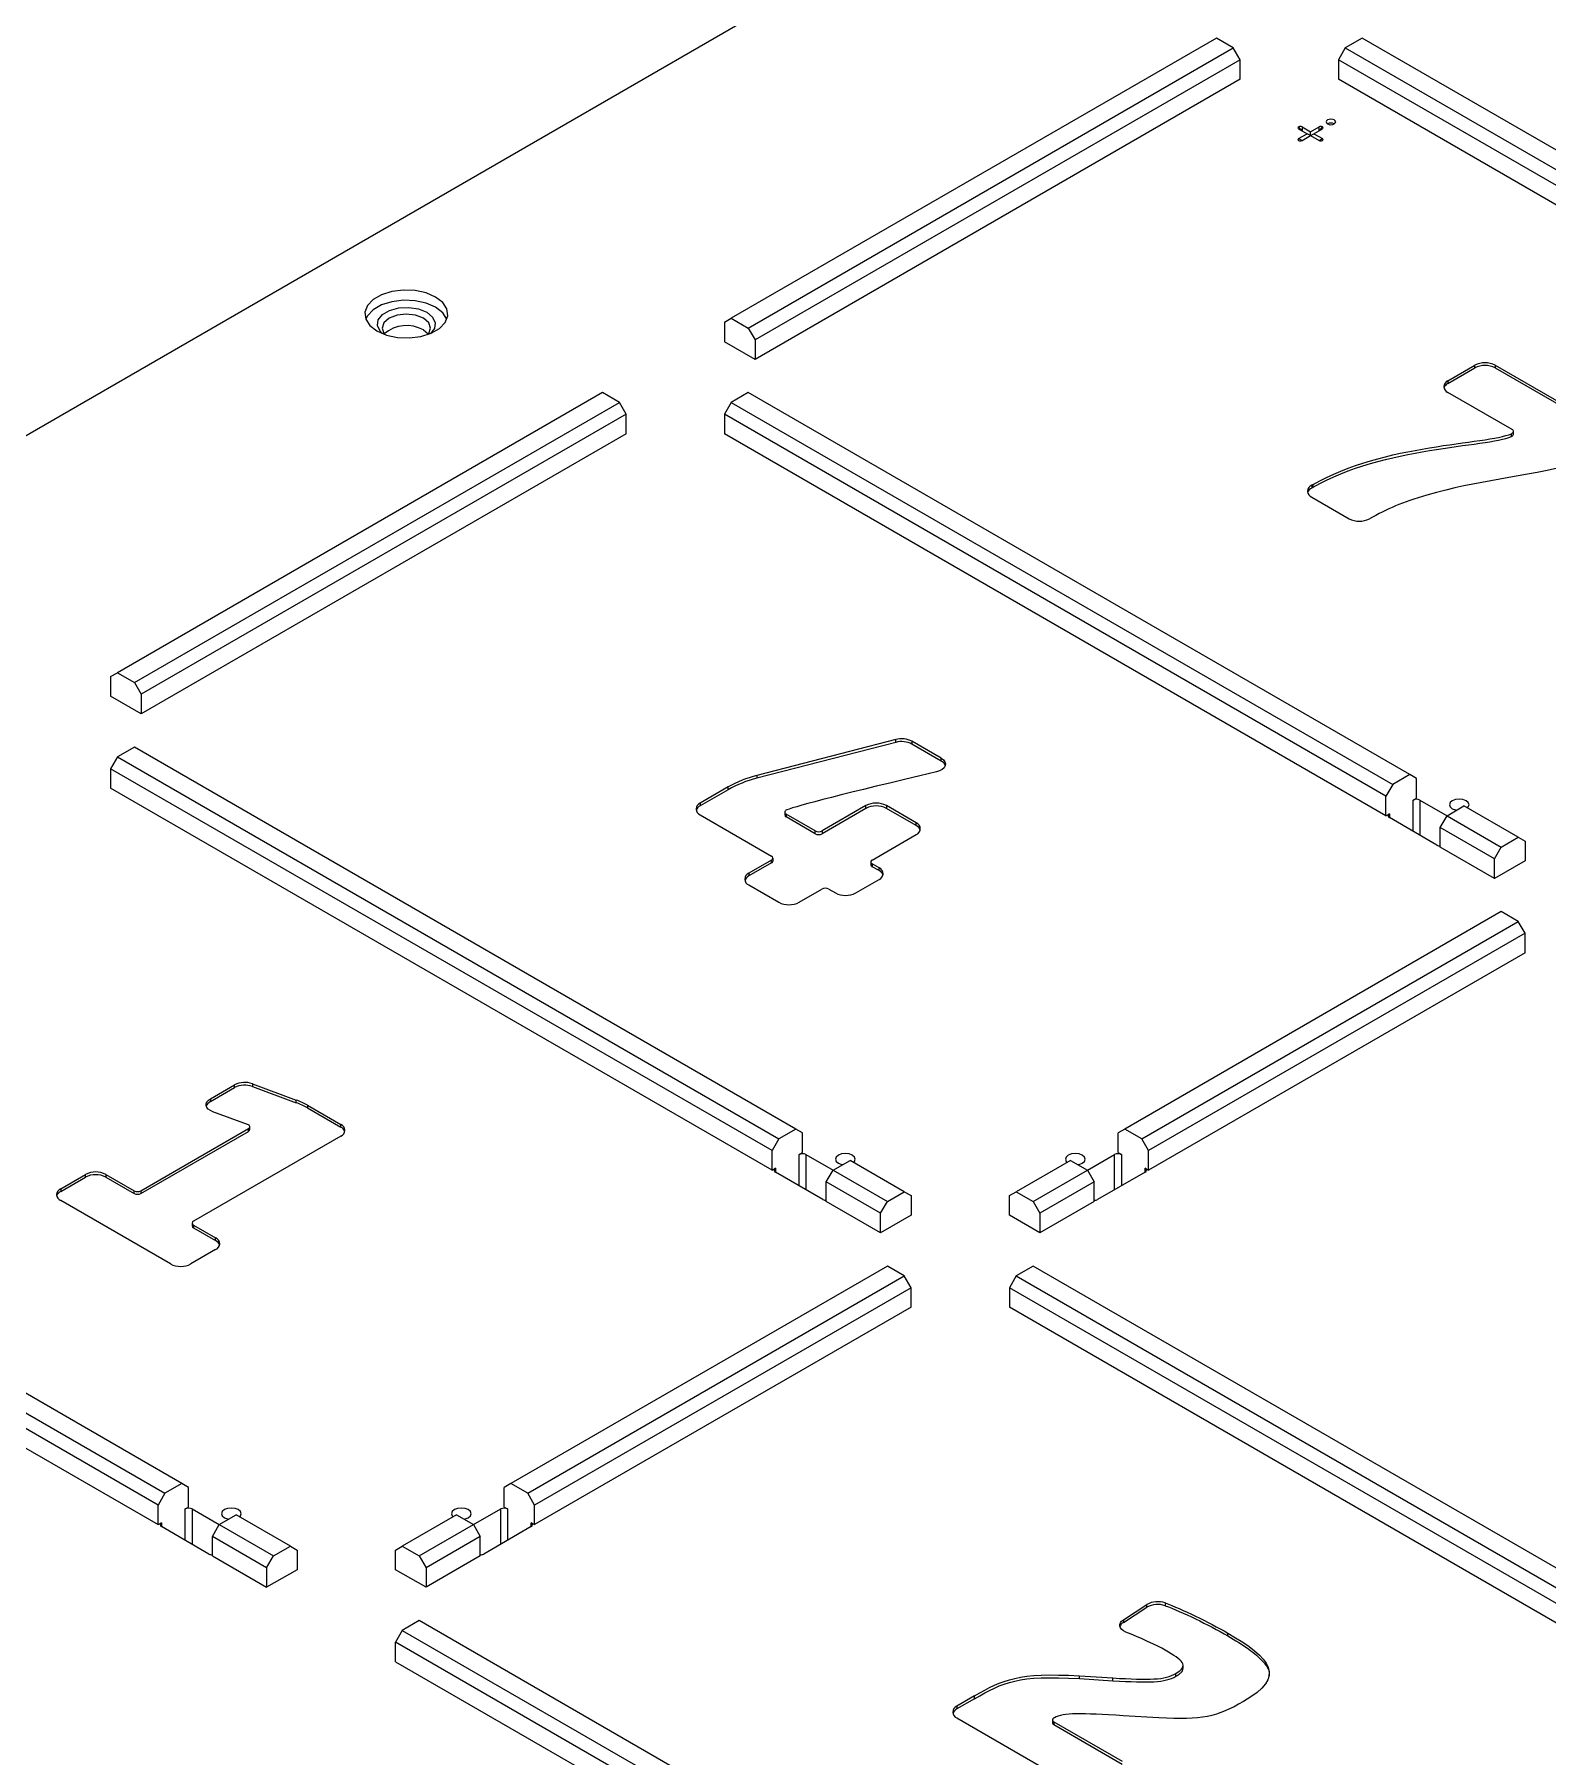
# Model space of a CAD drawing. Header units: millimetres. Extents: x 3 to 429, y 3 to 276.
# Drawn here: x 363.36 to 383.08, y 233.12 to 255.55 of the extents above; entities that cross this region are included whole.
import ezdxf

# ---------------------------------------------------------------- set-up
doc = ezdxf.new("R2010")
doc.units = ezdxf.units.MM

msp = doc.modelspace()

# ---------------------------------------------------------------- linework, layer by layer
at = {"color": 7, "linetype": 'Continuous', "lineweight": 25}
for p, q in [((387.315817, 264.21543), (346.893615, 240.88019)), ((378.764244, 255.502883), (372.444477, 251.854559)), ((372.665448, 251.726995), (378.985215, 255.375319)), ((378.985215, 255.375319), (378.764244, 255.502883)), ((379.073603, 255.222226), (378.985215, 255.375319)), ((380.443623, 255.375319), (380.355234, 255.222226)), ((380.664593, 255.502883), (380.443623, 255.375319)), ((380.443623, 255.375319), (389.061486, 250.400332)), ((389.282457, 250.527896), (380.664593, 255.502883)), ((379.073603, 255.222226), (372.753836, 251.573902)), ((379.073603, 254.967057), (379.073603, 255.222226)), ((388.973098, 250.247239), (380.355234, 255.222226)), ((380.355234, 255.222226), (380.355234, 254.967057)), ((379.073603, 254.967057), (372.753836, 251.318733)), ((388.973098, 249.99207), (380.355234, 254.967057)), ((379.836173, 254.347989), (379.836617, 254.348246)), ((379.836173, 254.347989), (379.836617, 254.347733)), ((379.836173, 254.322733), (379.94688, 254.258823)), ((379.836173, 254.194913), (379.94688, 254.258823)), ((379.836617, 254.347733), (379.836617, 254.348246)), ((379.880367, 254.348246), (379.991074, 254.284335)), ((379.880367, 254.1694), (379.991074, 254.23331)), ((379.991071, 254.233308), (379.94688, 254.258823)), ((379.991074, 254.284335), (380.101782, 254.348246)), ((379.991074, 254.23331), (379.991074, 254.284335)), ((379.991074, 254.23331), (380.101782, 254.1694)), ((379.991078, 254.233308), (380.035268, 254.258823)), ((380.035268, 254.258823), (380.145976, 254.322733)), ((380.035268, 254.258823), (380.145976, 254.194913)), ((380.145532, 254.348246), (380.145976, 254.347989)), ((380.145532, 254.348246), (380.145532, 254.347733)), ((380.145532, 254.347733), (380.145976, 254.347989)), ((379.83617, 254.169658), (379.836619, 254.169398)), ((379.836617, 254.1694), (379.836173, 254.169656)), ((380.145529, 254.169398), (380.145979, 254.169658)), ((380.145976, 254.169656), (380.145532, 254.1694)), ((372.356089, 251.803517), (372.444477, 251.854559)), ((372.356089, 251.803517), (372.356089, 251.548348)), ((372.444477, 251.854559), (372.665448, 251.726995)), ((372.665448, 251.726995), (372.753836, 251.573902)), ((368.432751, 251.702007), (368.495988, 251.649719)), ((372.753836, 251.318733), (372.356089, 251.548348)), ((372.753836, 251.573902), (372.753836, 251.318733)), ((381.781614, 251.040118), (382.131978, 251.242379)), ((381.781614, 251.004394), (382.131978, 251.206655)), ((381.781614, 251.040118), (381.781614, 251.004394)), ((382.131978, 251.206655), (382.131978, 251.242379)), ((382.397143, 251.242379), (383.935188, 250.354484)), ((382.397143, 251.242379), (382.397143, 251.206655)), ((382.397143, 251.206655), (383.935188, 250.31876)), ((370.765098, 250.885074), (364.445332, 247.23675)), ((370.986069, 250.75751), (370.765098, 250.885074)), ((372.665448, 250.885074), (372.444477, 250.75751)), ((381.283312, 245.910087), (372.665448, 250.885074)), ((382.617265, 250.40463), (381.781614, 250.887041)), ((364.666302, 247.109187), (370.986069, 250.75751)), ((371.074458, 250.604417), (364.754691, 246.956094)), ((371.074458, 250.604417), (370.986069, 250.75751)), ((371.074458, 250.349248), (371.074458, 250.604417)), ((372.444477, 250.75751), (372.356089, 250.604417)), ((380.973953, 245.62943), (372.356089, 250.604417)), ((372.356089, 250.604417), (372.356089, 250.349248)), ((372.444477, 250.75751), (381.062341, 245.782524)), ((382.635571, 250.343394), (382.635571, 250.379117)), ((371.074458, 250.349248), (364.754691, 246.700925)), ((380.973953, 245.374261), (372.356089, 250.349248)), ((382.610276, 250.314403), (382.610276, 250.350126)), ((380.023394, 249.687993), (380.006038, 249.677974)), ((380.006038, 249.677974), (380.006038, 249.64225)), ((380.023394, 249.65227), (380.006038, 249.64225)), ((380.006038, 249.524897), (380.495167, 249.242529)), ((380.023394, 249.65227), (380.023394, 249.687993)), ((364.356943, 247.185708), (364.445332, 247.23675)), ((364.445332, 247.23675), (364.666302, 247.109187)), ((364.356943, 247.185708), (364.356943, 246.930539)), ((364.666302, 247.109187), (364.754691, 246.956094)), ((364.754691, 246.700925), (364.356943, 246.930539)), ((364.754691, 246.956094), (364.754691, 246.700925)), ((374.587928, 246.365369), (372.775774, 245.897101)), ((374.587928, 246.329646), (372.775774, 245.861377)), ((374.587928, 246.329646), (374.587928, 246.365369)), ((375.180302, 246.121902), (374.797114, 246.343112)), ((374.797114, 246.343112), (374.797114, 246.307388)), ((364.445332, 246.139702), (364.356943, 245.986609)), ((364.666302, 246.267266), (364.445332, 246.139702)), ((364.445332, 246.139702), (373.063196, 241.164715)), ((373.284166, 241.292279), (364.666302, 246.267266)), ((375.180302, 246.086179), (374.797114, 246.307388)), ((375.180302, 246.086179), (375.180302, 246.121902)), ((372.974807, 241.011622), (364.356943, 245.986609)), ((364.356943, 245.986609), (364.356943, 245.73144)), ((372.775774, 245.897101), (372.775774, 245.861377)), ((381.283312, 245.910087), (381.062341, 245.782524)), ((381.3717, 245.859045), (381.283312, 245.910087)), ((372.974807, 240.756453), (364.356943, 245.73144)), ((372.402586, 245.748719), (372.037644, 245.538042)), ((372.402586, 245.712995), (372.037644, 245.502319)), ((372.402586, 245.712995), (372.402586, 245.748719)), ((381.062341, 245.782524), (380.973953, 245.62943)), ((381.3717, 245.603876), (381.3717, 245.859045)), ((372.037644, 245.538042), (372.037644, 245.502319)), ((374.199104, 245.505688), (373.626187, 245.17495)), ((374.199104, 245.469964), (373.626187, 245.139226)), ((374.199104, 245.469964), (374.199104, 245.505688)), ((374.854098, 245.280645), (374.46427, 245.505688)), ((374.46427, 245.505688), (374.46427, 245.469964)), ((374.854098, 245.244921), (374.46427, 245.469964)), ((380.973953, 245.374261), (380.973953, 245.62943)), ((381.327506, 245.578363), (381.3717, 245.603876)), ((381.415894, 245.578363), (381.769423, 245.374276)), ((381.769448, 245.374319), (381.990419, 245.501883)), ((382.697525, 245.093679), (381.990419, 245.501883)), ((372.037644, 245.384966), (372.96962, 244.846947)), ((373.140007, 245.419534), (373.140007, 245.383811)), ((373.537798, 245.17495), (373.158313, 245.394022)), ((373.158313, 245.394022), (373.158313, 245.358298)), ((373.537798, 245.139226), (373.158313, 245.358298)), ((374.854098, 245.244921), (374.854098, 245.280645)), ((380.973953, 245.374261), (381.018147, 245.399774)), ((381.636865, 244.99157), (381.018147, 245.348749)), ((381.681059, 245.221226), (381.769448, 245.374319)), ((382.388166, 244.813022), (381.681059, 245.221226)), ((381.681059, 244.966057), (381.681059, 245.221226)), ((381.769448, 245.374319), (382.476555, 244.966115)), ((373.537798, 245.139226), (373.537798, 245.17495)), ((373.626187, 245.17495), (373.626187, 245.139226)), ((374.28118, 244.79683), (374.854098, 245.127569)), ((382.476555, 244.966115), (382.697525, 245.093679)), ((382.697525, 245.093679), (382.785914, 245.042637)), ((382.785914, 245.042637), (382.785914, 244.787468)), ((372.96962, 244.795922), (372.672905, 244.624632)), ((372.96962, 244.760198), (372.672905, 244.588908)), ((372.96962, 244.760198), (372.96962, 244.795922)), ((372.987926, 244.785711), (372.987926, 244.821434)), ((374.262874, 244.771317), (374.262874, 244.735594)), ((382.388166, 244.557853), (381.681059, 244.966057)), ((382.388166, 244.813022), (382.476555, 244.966115)), ((382.388166, 244.557853), (382.388166, 244.813022)), ((382.785914, 244.787468), (382.388166, 244.557853)), ((372.672905, 244.624632), (372.672905, 244.588908)), ((374.065747, 244.367243), (374.36876, 244.542169)), ((374.36876, 244.695245), (374.28118, 244.745805)), ((374.28118, 244.745805), (374.28118, 244.710081)), ((374.36876, 244.659522), (374.28118, 244.710081)), ((374.36876, 244.659522), (374.36876, 244.695245)), ((372.672905, 244.471555), (373.062733, 244.246512)), ((373.327898, 244.246512), (373.624613, 244.417802)), ((373.713001, 244.417802), (373.800582, 244.367243)), ((382.476555, 244.124195), (377.571001, 241.292279)), ((382.697525, 243.996631), (382.476555, 244.124195)), ((377.791972, 241.164715), (382.697525, 243.996631)), ((382.785914, 243.843538), (382.697525, 243.996631)), ((382.785914, 243.843538), (377.88036, 241.011622)), ((382.785914, 243.588369), (382.785914, 243.843538)), ((382.785914, 243.588369), (377.88036, 240.756453)), ((365.656338, 241.68563), (365.971689, 241.867678)), ((365.971689, 241.831954), (365.971689, 241.867678)), ((366.205662, 241.882191), (366.776629, 241.6703)), ((366.205662, 241.882191), (366.205662, 241.846467)), ((366.205662, 241.846467), (366.776629, 241.634576)), ((365.285021, 236.674471), (356.667157, 241.649457)), ((365.656338, 241.649907), (365.971689, 241.831954)), ((365.656338, 241.68563), (365.656338, 241.649907)), ((366.776629, 241.634576), (366.776629, 241.6703)), ((356.446186, 241.521894), (365.06405, 236.546907)), ((366.140663, 241.353324), (365.689015, 241.517496)), ((366.922189, 241.602575), (367.355267, 241.352564)), ((366.922189, 241.602575), (366.922189, 241.566851)), ((366.922189, 241.566851), (367.355267, 241.31684)), ((364.975662, 236.393814), (356.357798, 241.368801)), ((364.750303, 240.488353), (366.151555, 241.297279)), ((364.750303, 240.45263), (366.151555, 241.261555)), ((367.355267, 241.199488), (365.436858, 240.092013)), ((366.151555, 241.261555), (366.151555, 241.297279)), ((366.169861, 241.287068), (366.169861, 241.322792)), ((367.355267, 241.31684), (367.355267, 241.352564)), ((373.063196, 241.164715), (372.974807, 241.011622)), ((373.284166, 241.292279), (373.063196, 241.164715)), ((373.372555, 241.241237), (373.284166, 241.292279)), ((373.372555, 240.986068), (373.372555, 241.241237)), ((377.571001, 241.292279), (377.482613, 241.241237)), ((377.482613, 240.986068), (377.482613, 241.241237)), ((377.791972, 241.164715), (377.571001, 241.292279)), ((377.88036, 241.011622), (377.791972, 241.164715)), ((356.357798, 241.113632), (364.975662, 236.138645)), ((372.974807, 240.756453), (372.974807, 241.011622)), ((373.328361, 240.960555), (373.372555, 240.986068)), ((373.416749, 240.960555), (373.770277, 240.756468)), ((377.08489, 240.756468), (377.438419, 240.960555)), ((377.482613, 240.986068), (377.526807, 240.960555)), ((377.88036, 240.756453), (377.88036, 241.011622)), ((372.974807, 240.756453), (373.019001, 240.781966)), ((373.63772, 240.373762), (373.019001, 240.73094)), ((373.681914, 240.603418), (373.770302, 240.756511)), ((373.770302, 240.756511), (373.991273, 240.884075)), ((373.770302, 240.756511), (374.477409, 240.348307)), ((374.69838, 240.475871), (373.991273, 240.884075)), ((376.863894, 240.884075), (376.156788, 240.475871)), ((376.377759, 240.348307), (377.084865, 240.756511)), ((376.863894, 240.884075), (377.084865, 240.756511)), ((377.084865, 240.756511), (377.173254, 240.603418)), ((377.836166, 240.73094), (377.217448, 240.373762)), ((377.836166, 240.781966), (377.88036, 240.756453)), ((363.706263, 240.514329), (364.029008, 240.700646)), ((363.706263, 240.478605), (364.029008, 240.664922)), ((363.706263, 240.514329), (363.706263, 240.478605)), ((364.029008, 240.664922), (364.029008, 240.700646)), ((364.294173, 240.700646), (364.661915, 240.488353)), ((364.294173, 240.700646), (364.294173, 240.664922)), ((364.294173, 240.664922), (364.661915, 240.45263)), ((374.389021, 240.195214), (373.681914, 240.603418)), ((373.681914, 240.348249), (373.681914, 240.603418)), ((377.173254, 240.603418), (376.466147, 240.195214)), ((377.173254, 240.348249), (377.173254, 240.603418)), ((365.137776, 239.534857), (363.706263, 240.361252)), ((364.661915, 240.45263), (364.661915, 240.488353)), ((364.750303, 240.488353), (364.750303, 240.45263)), ((374.389021, 239.940045), (373.681914, 240.348249)), ((374.389021, 240.195214), (374.477409, 240.348307)), ((374.477409, 240.348307), (374.69838, 240.475871)), ((374.69838, 240.475871), (374.786768, 240.424829)), ((374.786768, 240.424829), (374.786768, 240.16966)), ((376.068399, 240.424829), (376.156788, 240.475871)), ((376.068399, 240.16966), (376.068399, 240.424829)), ((376.156788, 240.475871), (376.377759, 240.348307)), ((376.377759, 240.348307), (376.466147, 240.195214)), ((377.173254, 240.348249), (376.466147, 239.940045)), ((365.418552, 240.066501), (365.418552, 240.030777)), ((374.389021, 239.940045), (374.389021, 240.195214)), ((374.786768, 240.16966), (374.389021, 239.940045)), ((376.466147, 239.940045), (376.068399, 240.16966)), ((376.466147, 240.195214), (376.466147, 239.940045)), ((365.436858, 240.040988), (365.725687, 239.874251)), ((365.436858, 240.040988), (365.436858, 240.005264)), ((365.436858, 240.005264), (365.725687, 239.838527)), ((365.725687, 239.838527), (365.725687, 239.874251)), ((365.725687, 239.721174), (365.402941, 239.534857)), ((374.477409, 239.506386), (369.571856, 236.674471)), ((369.792827, 236.546907), (374.69838, 239.378822)), ((374.69838, 239.378822), (374.477409, 239.506386)), ((374.786768, 239.225729), (374.69838, 239.378822)), ((376.156788, 239.378822), (376.068399, 239.225729)), ((376.377759, 239.506386), (376.156788, 239.378822)), ((376.156788, 239.378822), (384.774652, 234.403835)), ((384.995622, 234.531399), (376.377759, 239.506386)), ((374.786768, 239.225729), (369.881215, 236.393814)), ((374.786768, 238.97056), (374.786768, 239.225729)), ((384.686263, 234.250742), (376.068399, 239.225729)), ((376.068399, 239.225729), (376.068399, 238.97056)), ((374.786768, 238.97056), (369.881215, 236.138645)), ((384.686263, 233.995573), (376.068399, 238.97056)), ((365.06405, 236.546907), (364.975662, 236.393814)), ((365.285021, 236.674471), (365.06405, 236.546907)), ((365.373409, 236.623428), (365.285021, 236.674471)), ((365.373409, 236.368259), (365.373409, 236.623428)), ((369.571856, 236.674471), (369.483467, 236.623428)), ((369.483467, 236.368259), (369.483467, 236.623428)), ((369.792827, 236.546907), (369.571856, 236.674471)), ((369.881215, 236.393814), (369.792827, 236.546907)), ((364.975662, 236.138645), (364.975662, 236.393814)), ((365.329215, 236.342747), (365.373409, 236.368259)), ((365.417603, 236.342747), (365.771132, 236.138659)), ((365.771157, 236.138703), (365.992128, 236.266266)), ((366.699234, 235.858062), (365.992128, 236.266266)), ((368.864749, 236.266266), (368.157642, 235.858062)), ((368.864749, 236.266266), (369.08572, 236.138703)), ((369.085745, 236.138659), (369.439273, 236.342747)), ((369.483467, 236.368259), (369.527662, 236.342747)), ((369.881215, 236.138645), (369.881215, 236.393814)), ((364.975662, 236.138645), (365.019856, 236.164157)), ((365.638574, 235.755953), (365.019856, 236.113132)), ((365.682768, 235.98561), (365.771157, 236.138703)), ((365.771157, 236.138703), (366.478264, 235.730499)), ((368.378613, 235.730499), (369.08572, 236.138703)), ((369.08572, 236.138703), (369.174108, 235.98561)), ((369.837021, 236.113132), (369.218302, 235.755953)), ((369.837021, 236.164157), (369.881215, 236.138645)), ((366.389875, 235.577406), (365.682768, 235.98561)), ((365.682768, 235.730441), (365.682768, 235.98561)), ((366.478264, 235.730499), (366.699234, 235.858062)), ((366.699234, 235.858062), (366.787623, 235.80702)), ((366.787623, 235.80702), (366.787623, 235.551851)), ((368.069254, 235.80702), (368.157642, 235.858062)), ((368.069254, 235.551851), (368.069254, 235.80702)), ((368.157642, 235.858062), (368.378613, 235.730499)), ((369.174108, 235.98561), (368.467001, 235.577406)), ((369.174108, 235.730441), (369.174108, 235.98561)), ((365.682768, 235.730441), (366.389875, 235.322237)), ((366.389875, 235.577406), (366.478264, 235.730499)), ((366.389875, 235.577406), (366.389875, 235.322237)), ((368.378613, 235.730499), (368.467001, 235.577406)), ((369.174108, 235.730441), (368.467001, 235.322237)), ((368.467001, 235.577406), (368.467001, 235.322237)), ((366.787623, 235.551851), (366.389875, 235.322237)), ((368.467001, 235.322237), (368.069254, 235.551851)), ((378.098151, 235.118176), (378.098151, 235.082453)), ((368.378613, 234.888578), (368.157642, 234.761014)), ((376.996477, 229.913591), (368.378613, 234.888578)), ((377.552563, 234.900528), (377.859787, 235.098404)), ((377.552563, 234.864805), (377.859787, 235.062681)), ((377.552563, 234.900528), (377.552563, 234.864805)), ((377.859787, 235.062681), (377.859787, 235.098404)), ((368.157642, 234.761014), (368.069254, 234.607921)), ((368.157642, 234.761014), (376.775506, 229.786027)), ((378.912084, 234.690796), (378.912084, 234.72652)), ((376.687118, 229.632934), (368.069254, 234.607921)), ((368.069254, 234.352752), (368.069254, 234.607921)), ((368.069254, 234.352752), (376.687118, 229.377765)), ((378.331056, 234.263809), (378.331056, 234.308464)), ((376.98261, 234.168447), (377.416638, 234.141121)), ((376.98261, 234.132723), (376.98261, 234.168447)), ((376.98261, 234.132723), (377.416638, 234.105397)), ((377.416638, 234.105397), (377.416638, 234.141121)), ((378.237344, 234.16462), (378.237344, 234.200343)), ((375.613428, 233.906505), (375.383009, 233.773487)), ((375.613428, 233.870782), (375.383009, 233.737763)), ((375.383009, 233.773487), (375.383009, 233.737763)), ((375.613428, 233.870782), (375.613428, 233.906505)), ((375.383009, 233.620411), (376.948657, 232.716581)), ((376.629708, 233.594438), (376.629708, 233.558715)), ((376.655114, 233.62405), (376.648014, 233.619951)), ((376.648014, 233.568926), (377.536568, 233.055974)), ((376.648014, 233.568926), (376.648014, 233.533202)), ((378.016379, 233.621782), (377.550804, 233.649108)), ((376.648014, 233.533202), (377.536568, 233.020251))]:
    msp.add_line(p, q, dxfattribs=at)
at = {"color": 8, "linetype": 'Continuous', "lineweight": 25}
for p, q in [((379.836173, 254.194913), (379.880363, 254.169398)), ((379.880367, 254.348246), (379.880367, 254.29722)), ((380.101782, 254.29722), (380.101782, 254.348246)), ((380.101785, 254.169398), (380.145976, 254.194913)), ((381.327506, 245.170159), (381.327506, 245.578363)), ((381.415894, 245.578363), (381.415894, 245.119134)), ((381.018147, 245.399774), (381.018147, 245.348749)), ((373.328361, 240.552351), (373.328361, 240.960555)), ((373.416749, 240.960555), (373.416749, 240.501326)), ((377.438419, 240.501326), (377.438419, 240.960555)), ((377.526807, 240.960555), (377.526807, 240.552351)), ((373.019001, 240.781966), (373.019001, 240.73094)), ((377.836166, 240.73094), (377.836166, 240.781966)), ((365.329215, 235.934543), (365.329215, 236.342747)), ((365.417603, 236.342747), (365.417603, 235.883517)), ((369.439273, 235.883517), (369.439273, 236.342747)), ((369.527662, 236.342747), (369.527662, 235.934543)), ((365.019856, 236.164157), (365.019856, 236.113132)), ((369.837021, 236.113132), (369.837021, 236.164157))]:
    msp.add_line(p, q, dxfattribs=at)
at = {"color": 7, "linetype": 'Continuous', "lineweight": 25, "flags": 128}
for points in [[(380.212045, 254.386386), (380.232322, 254.378565), (380.256239, 254.375819), (380.280157, 254.378565), (380.300433, 254.386386), (380.313982, 254.398092), (380.318739, 254.411899), (380.313982, 254.425707), (380.300433, 254.437412), (380.280157, 254.445233), (380.256239, 254.44798), (380.232322, 254.445233), (380.212045, 254.437412), (380.198497, 254.425707), (380.193739, 254.411899), (380.198497, 254.398092), (380.212045, 254.386386)], [(367.827291, 251.689306), (367.950476, 251.636071), (368.094652, 251.605027), (368.248138, 251.59869), (368.398499, 251.617573), (368.533555, 251.660145), (368.642363, 251.722959), (368.716109, 251.800925), (368.748818, 251.887726), (368.73784, 251.976332), (368.684066, 252.059563), (368.59185, 252.130676), (368.468664, 252.183911), (368.324488, 252.214955), (368.171003, 252.221292), (368.020641, 252.202409), (367.885586, 252.159837), (367.776778, 252.097023), (367.703032, 252.019057), (367.670323, 251.932256), (367.6813, 251.84365), (367.735075, 251.760419), (367.827291, 251.689306)], [(368.737839, 251.843647), (368.684066, 251.926875), (368.59185, 251.997988), (368.468664, 252.051223), (368.324488, 252.082267), (368.171003, 252.088604), (368.020641, 252.069722), (367.885586, 252.027149), (367.776778, 251.964335), (367.703032, 251.88637), (367.681302, 251.843647)], [(367.895021, 251.656159), (367.866873, 251.685051), (367.832884, 251.758278), (367.84433, 251.8338), (367.899829, 251.902507), (367.992687, 251.956113), (368.111704, 251.988152), (368.242526, 251.994759), (368.369373, 251.975138), (368.476945, 251.931655)], [(368.432751, 251.855109), (368.330355, 251.894606), (368.20957, 251.908476), (368.088786, 251.894606), (367.98639, 251.855109), (367.917971, 251.795997), (367.893945, 251.726269), (367.917971, 251.656542), (367.928482, 251.643396)], [(368.490659, 251.643396), (368.50117, 251.656542), (368.525195, 251.726269), (368.50117, 251.795997), (368.432751, 251.855109)], [(368.476945, 251.931655), (368.552268, 251.869555), (368.586256, 251.796328), (368.574811, 251.720806), (368.524119, 251.656159)], [(382.610276, 250.350126), (382.620127, 250.355371), (382.627814, 250.361708), (382.632984, 250.368845), (382.6354, 250.376454), (382.634951, 250.384186), (382.631657, 250.391684), (382.62567, 250.398605), (382.617265, 250.40463)], [(375.180302, 246.121902), (375.208591, 246.100966), (375.227199, 246.076684), (375.235007, 246.050517), (375.231545, 246.02404), (375.217021, 245.998846), (375.192309, 245.976451), (375.158897, 245.958204), (375.118795, 245.945201)], [(373.167163, 245.449291), (373.156792, 245.444137), (373.148612, 245.437804), (373.143016, 245.430595), (373.140273, 245.422855), (373.140512, 245.414957), (373.143724, 245.407277), (373.149754, 245.400186), (373.158313, 245.394022)], [(382.035121, 245.476077), (382.046919, 245.488828), (382.056672, 245.517133), (382.046919, 245.545438), (382.019145, 245.569434), (381.977578, 245.585468), (381.928547, 245.591098), (381.879515, 245.585468), (381.837949, 245.569434), (381.810175, 245.545438), (381.800422, 245.517133), (381.810175, 245.488828), (381.837949, 245.464832), (381.837949, 245.464832)], [(381.837949, 245.464832), (381.879515, 245.448798), (381.893575, 245.445976)], [(365.689015, 241.517496), (365.656229, 241.532617), (365.630089, 241.551569), (365.611906, 241.573402), (365.60259, 241.597024), (365.602607, 241.621249), (365.611957, 241.644866), (365.630172, 241.666691), (365.656338, 241.68563)], [(366.151555, 241.297279), (366.160277, 241.303592), (366.166349, 241.310867), (366.169466, 241.318739), (366.169471, 241.326815), (366.166366, 241.334688), (366.160305, 241.341966), (366.151592, 241.348283), (366.140663, 241.353324)], [(374.035976, 240.858269), (374.047773, 240.871019), (374.057526, 240.899324), (374.047773, 240.92763), (374.019999, 240.951626), (373.978433, 240.967659), (373.929401, 240.973289), (373.88037, 240.967659), (373.838803, 240.951626), (373.811029, 240.92763), (373.801276, 240.899324), (373.811029, 240.871019), (373.838803, 240.847023), (373.838803, 240.847023)], [(376.960738, 240.828168), (376.974798, 240.83099), (377.016364, 240.847023), (377.044138, 240.871019), (377.053891, 240.899324), (377.044138, 240.92763), (377.016364, 240.951626), (376.974798, 240.967659), (376.925766, 240.973289), (376.876735, 240.967659), (376.835168, 240.951626), (376.807394, 240.92763), (376.797641, 240.899324), (376.807394, 240.871019), (376.819192, 240.858269)], [(373.838803, 240.847023), (373.88037, 240.83099), (373.894429, 240.828168)], [(366.03683, 236.24046), (366.048628, 236.253211), (366.058381, 236.281516), (366.048628, 236.309821), (366.020854, 236.333817), (365.979287, 236.349851), (365.930256, 236.355481), (365.881225, 236.349851), (365.839658, 236.333817), (365.811884, 236.309821), (365.802131, 236.281516), (365.811884, 236.253211), (365.839658, 236.229215)], [(365.839658, 236.229215), (365.881225, 236.213181), (365.895284, 236.21036)], [(368.961593, 236.21036), (368.975652, 236.213181), (369.017219, 236.229215), (369.044993, 236.253211), (369.054746, 236.281516), (369.044993, 236.309821), (369.017219, 236.333817), (368.975652, 236.349851), (368.926621, 236.355481), (368.87759, 236.349851), (368.836023, 236.333817), (368.808249, 236.309821), (368.798496, 236.281516), (368.808249, 236.253211), (368.820046, 236.24046)], [(377.584809, 234.739549), (377.554938, 234.754537), (377.531182, 234.772811), (377.514599, 234.793557), (377.505928, 234.815849), (377.505557, 234.838696), (377.5135, 234.861079), (377.529405, 234.882), (377.552563, 234.900528)]]:
    msp.add_lwpolyline(points, dxfattribs=at)
at = {"color": 7, "linetype": 'Continuous', "lineweight": 25}
for centre, radius, start, end in [((380.256239, 254.30108), 0.096068, 62.6157528, 117.3842472), ((368.21458, 251.318885), 0.440887, 60.340498, 131.3764643), ((382.26456, 250.986495), 0.288192, 62.6096722, 117.3903278), ((381.810663, 250.96358), 0.081865, 110.7834208, 249.2165792), ((382.26456, 250.950772), 0.288192, 62.6096722, 117.3903278), ((381.825826, 250.912263), 0.102191, 115.6355663, 160.8902784), ((382.600849, 250.348158), 0.035047, 285.6040653, 352.1873587), ((380.035086, 249.601436), 0.081865, 110.7834208, 249.2165792), ((380.05025, 249.550119), 0.102191, 115.6355663, 160.8902784), ((380.627873, 249.499142), 0.288896, 242.6544673, 296.7941578), ((374.663596, 246.082385), 0.292926, 62.8829597, 104.9702813), ((374.663596, 246.046661), 0.292926, 62.8829597, 104.9702813), ((373.138049, 244.442476), 1.499058, 103.9850095, 119.3811304), ((375.135266, 245.993313), 0.10321, 19.3453951, 64.1287603), ((373.138049, 244.406753), 1.499058, 103.9850095, 119.3811304), ((372.066692, 245.461504), 0.081865, 110.7834208, 249.2165792), ((372.081856, 245.410187), 0.102191, 115.6355663, 160.8902784), ((374.331687, 245.249805), 0.288192, 62.6096722, 117.3903278), ((374.331687, 245.214081), 0.288192, 62.6096722, 117.3903278), ((381.3717, 245.493069), 0.096064, 62.6096722, 117.3903278), ((373.170726, 245.386528), 0.030839, 185.0555576, 246.2645833), ((374.825049, 245.204107), 0.081865, 290.7834208, 69.2165792), ((374.809885, 245.15279), 0.102191, 19.1097216, 64.3644337), ((381.02783, 245.374261), 0.027288, 110.7834208, 249.2165792), ((373.581992, 245.260244), 0.096064, 242.6096722, 297.3903278), ((373.581992, 245.22452), 0.096064, 242.6096722, 297.3903278), ((381.679259, 245.071166), 0.090181, 241.9597609, 271.1440967), ((372.959937, 244.821434), 0.027288, 290.7834208, 69.2165792), ((372.956647, 244.78883), 0.031434, 294.3746583, 354.3052007), ((374.290863, 244.771317), 0.027288, 110.7834208, 249.2165792), ((372.701953, 244.548093), 0.081865, 110.7834208, 249.2165792), ((372.717117, 244.496776), 0.102191, 115.6355663, 160.8902784), ((374.294152, 244.738713), 0.031434, 185.6947993, 245.6253417), ((374.339711, 244.618707), 0.081865, 290.7834208, 69.2165792), ((374.324548, 244.56739), 0.102191, 19.1097216, 64.3644337), ((373.668807, 244.332508), 0.096064, 62.6096722, 117.3903278), ((373.933164, 244.623126), 0.288192, 242.6096722, 297.3903278), ((373.195315, 244.502395), 0.288192, 242.6096722, 297.3903278), ((366.105349, 241.606114), 0.293736, 70.0312798, 117.0672842), ((366.105349, 241.57039), 0.293736, 70.0312798, 117.0672842), ((365.702743, 241.555819), 0.104909, 116.2530043, 160.2728404), ((366.446621, 240.770732), 0.95819, 60.2432398, 69.8543584), ((366.446621, 240.735008), 0.95819, 60.2432398, 69.8543584), ((366.139256, 241.289704), 0.030718, 293.6023705, 355.0774885), ((367.326219, 241.276026), 0.081865, 290.7834208, 69.2165792), ((367.311055, 241.224709), 0.102191, 19.1097216, 64.3644337), ((373.372555, 240.875261), 0.096064, 62.6096722, 117.3903278), ((377.482613, 240.875261), 0.096064, 62.6096722, 117.3903278), ((364.161591, 240.444763), 0.288192, 62.6096722, 117.3903278), ((373.028684, 240.756453), 0.027288, 110.7834208, 249.2165792), ((377.826483, 240.756453), 0.027288, 290.7834208, 69.2165792), ((363.735312, 240.437791), 0.081865, 110.7834208, 249.2165792), ((364.161591, 240.409039), 0.288192, 62.6096722, 117.3903278), ((363.750475, 240.386474), 0.102191, 115.6355663, 160.8902784), ((364.706109, 240.573648), 0.096064, 242.6096722, 297.3903278), ((364.706109, 240.537924), 0.096064, 242.6096722, 297.3903278), ((373.680113, 240.453357), 0.090181, 241.9597609, 271.1440967), ((377.175054, 240.453357), 0.090181, 268.8559033, 298.0402391), ((365.446541, 240.066501), 0.027288, 110.7834208, 249.2165792), ((365.449831, 240.033896), 0.031434, 185.6947993, 245.6253417), ((365.696638, 239.797712), 0.081865, 290.7834208, 69.2165792), ((365.681474, 239.746396), 0.102191, 19.1097216, 64.3644337), ((365.270359, 239.790741), 0.288192, 242.6096722, 297.3903278), ((365.373409, 236.257452), 0.096064, 62.6096722, 117.3903278), ((369.483467, 236.257452), 0.096064, 62.6096722, 117.3903278), ((365.029539, 236.138645), 0.027288, 110.7834208, 249.2165792), ((369.827338, 236.138645), 0.027288, 290.7834208, 69.2165792), ((365.680968, 235.835549), 0.090181, 241.9597609, 271.1440967), ((369.175909, 235.835549), 0.090181, 268.8559033, 298.0402391), ((378.000785, 234.845287), 0.289739, 70.3636979, 119.1197552), ((378.000785, 234.809564), 0.289739, 70.3636979, 119.1197552), ((377.60162, 234.777874), 0.099818, 119.4367647, 160.9693297), ((375.412057, 233.696949), 0.081865, 110.7834208, 249.2165792), ((375.427221, 233.645632), 0.102191, 115.6355663, 160.8902784), ((376.660986, 233.561834), 0.031434, 185.6947993, 245.6253417), ((376.657697, 233.594438), 0.027288, 110.7834208, 249.2165792)]:
    msp.add_arc(centre, radius, start, end, dxfattribs=at)
for centre, major_axis, ratio, start_param, end_param in [((379.901798, 254.335361), (0.075777, 0), 0.333297216, 2.617993878, 3.665191429), ((379.901798, 254.182284), (0.075777, 0), 0.333297216, 2.617993878, 3.665191429), ((379.858492, 254.310361), (0.04375, 0), 0.999891648, 1.047197551, 2.094395102), ((379.858492, 254.360365), (-0.037888, 0.065625), 0.333351392, 1.570831514, 2.618029065), ((380.123657, 254.310361), (0.04375, 0), 0.999891648, 1.047197551, 2.094395102), ((380.123657, 254.360365), (0.037888, 0.065625), 0.333351392, 3.665156242, 4.712353793), ((380.080351, 254.335361), (0.075777, 0), 0.333297216, 5.759586532, 6.806784083), ((380.080351, 254.182284), (0.075777, 0), 0.333297216, 5.759586532, 6.806784083), ((379.858492, 254.207284), (0.04375, 0), 0.999891648, 4.188790205, 5.235987756), ((380.123657, 254.207284), (0.04375, 0), 0.999891648, 4.188790205, 5.235987756)]:
    msp.add_ellipse(centre, major_axis=major_axis, ratio=ratio, start_param=start_param, end_param=end_param, dxfattribs=at)
for points in [[(380.023394, 249.687993), (380.948068, 250.221796), (382.279738, 250.208758), (382.610276, 250.350126)], [(380.023394, 249.65227), (380.948068, 250.186073), (382.279738, 250.173034), (382.610276, 250.314403)], [(383.493887, 249.965329), (382.706297, 249.772904), (382.177244, 249.744782), (381.506979, 249.551318)], [(381.506979, 249.551318), (381.18703, 249.459989), (380.983005, 249.366839), (380.758103, 249.241264)], [(375.118795, 245.945201), (373.928579, 245.66374), (373.307374, 245.504793), (373.167163, 245.449291)], [(378.098151, 235.118176), (378.312688, 235.041456), (378.664726, 234.869317), (378.912084, 234.72652)], [(378.098151, 235.082453), (378.312688, 235.005732), (378.664726, 234.833593), (378.912084, 234.690796)], [(378.09925, 234.503296), (377.995151, 234.563391), (377.760369, 234.668749), (377.584809, 234.739549)], [(378.912084, 234.72652), (379.480262, 234.398518), (379.681495, 234.15935), (379.117245, 233.833615)], [(378.237344, 234.200343), (378.414901, 234.302845), (378.324143, 234.373468), (378.09925, 234.503296)], [(375.613428, 233.906505), (375.988275, 234.1229), (376.181622, 234.216287), (376.98261, 234.168447)], [(375.613428, 233.870782), (375.988275, 234.087177), (376.181622, 234.180564), (376.98261, 234.132723)], [(377.416638, 234.141121), (377.890115, 234.113803), (378.095291, 234.113803), (378.237344, 234.200343)], [(377.416638, 234.105397), (377.890115, 234.078079), (378.095291, 234.078079), (378.237344, 234.16462)], [(379.117245, 233.833615), (378.773975, 233.63545), (378.572727, 233.587618), (378.016379, 233.621782)], [(377.550804, 233.649108), (377.006286, 233.680996), (376.769547, 233.690111), (376.655114, 233.62405)]]:
    msp.add_open_spline(points, degree=3, dxfattribs=at)
for points, knots in [([(378.912084, 234.690796), (379.008341, 234.633801), (379.183833, 234.529888), (379.373226, 234.365491), (379.463505, 234.239656), (379.448684, 234.177432), (379.446886, 234.169882)], [0, 0, 0, 0, 0.382565101, 0.697479152, 0.963291311, 1, 1, 1, 1]), ([(378.237344, 234.16462), (378.256348, 234.176506), (378.290771, 234.198035), (378.325353, 234.233862), (378.328727, 234.257707), (378.330232, 234.268344)], [0, 0, 0, 0, 0.405751982, 0.734922247, 1, 1, 1, 1])]:
    msp.add_open_spline(points, degree=3, knots=knots, dxfattribs=at)

doc.saveas('drawing.dxf')
